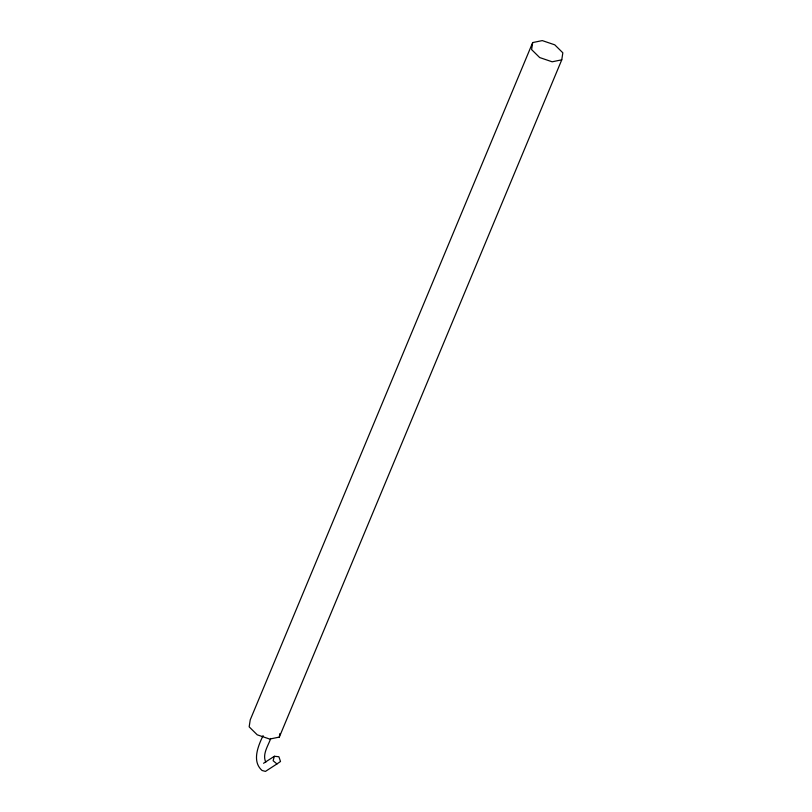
<?xml version="1.0" encoding="UTF-8"?>
<svg xmlns="http://www.w3.org/2000/svg" width="812" height="812" viewBox="0 0 812 812"><rect width="100%" height="100%" fill="white"/><g stroke="black" fill="none" stroke-linecap="round" stroke-linejoin="round"><path stroke-width="1.22" d="M279.318 737.093L561.762 59.824L562.838 52.8L554.769 44.843L542.284 40.6L532.682 42.569L250.238 719.838L249.162 726.852L257.231 734.819L269.716 739.062L279.318 737.093L279.856 733.581M532.682 42.569L531.606 49.593L539.675 57.55L552.16 61.793L561.762 59.824M274.344 756.276L273.126 760.732L276.933 763.95L280.505 761.494L278.902 756.743L274.344 756.276L263.545 763.28M263.068 735.621C258.145 745.954 251.639 761.291 262.063 770.486L265.453 771.4L276.933 763.95M270.721 738.463C268.183 745.832 262.043 754.226 265.788 762.214"/></g></svg>
